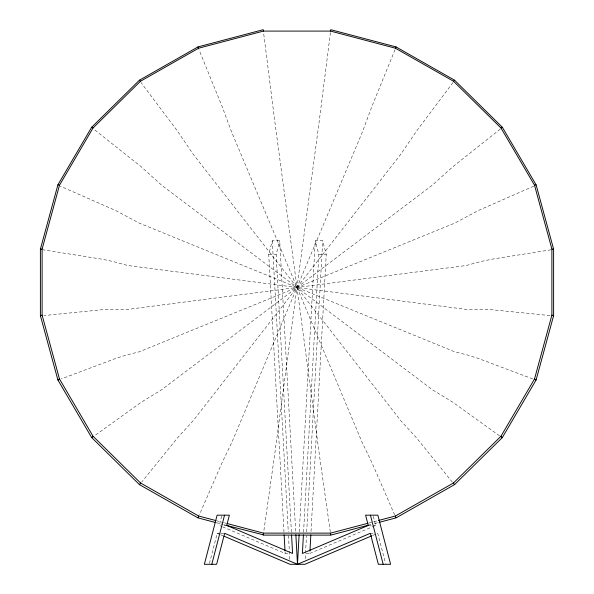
<?xml version="1.0" encoding="UTF-8"?>
<svg xmlns="http://www.w3.org/2000/svg" width="594" height="594" viewBox="0 0 594 594"><rect width="100%" height="100%" fill="white"/><g stroke="black" fill="none" stroke-linecap="round" stroke-linejoin="round"><path stroke-width="0.45" stroke-dasharray="2.97 2.23" d="M299.265 531.949L315.258 240.77L322.683 240.77L326.24 254.47L310.981 532.157M303.564 532.157L318.815 254.47L315.258 240.77M305.212 558.754L305.464 554.135M305.516 553.207L306.482 535.647M306.682 531.949L322.683 240.77M306.103 553.452L309.816 553.452L309.912 551.596M330.435 32.596L319.275 120.842L274.725 454.083L263.699 531.89M283.991 532.157L268.733 254.47L272.29 240.77L279.715 240.77L295.708 531.949M291.409 532.157L276.151 254.47L279.715 240.77M209.422 563.416L217.241 533.308L220.025 533.308M221.725 516.03L219.29 525.415L221.822 526.492M395.04 49.644L372.104 105.932L362.303 132.195L231.697 442.73L221.896 463.053L199.354 514.909M452.955 82.573L416.476 131.155L400.883 154.136L193.117 420.797L177.524 437.83L141.654 482.135M500.245 129.143L452.702 166.832L432.387 185.157L161.613 389.775L141.298 402.153L94.52 435.766M533.679 186.182L478.319 210.528L454.662 223.151L139.338 351.774L125.75 355.219L115.682 358.457L61.212 378.942M309.816 553.452L375.683 525.415L373.24 516.03M372.646 535.469L377.725 533.308L385.543 563.416M368.74 523.047L377.621 520.7M369.223 524.962L371.012 524.495M374.591 523.552L379.061 522.371M550.972 249.799L491.58 259.266L480.776 261.538L466.193 265.525L127.807 309.4L113.224 309.192L102.42 309.719L43.941 315.57M268.733 254.47L276.151 254.47M318.815 254.47L326.24 254.47M223.931 525.415L226.715 525.415M368.258 525.415L375.683 525.415M220.953 533.308L224.666 533.308M370.307 533.308L373.091 533.308M222.668 526.856L285.157 553.452L289.798 553.452M550.059 315.57L491.58 309.719L480.776 309.192L466.193 309.4L127.807 265.525L113.224 261.538L102.42 259.266L43.028 249.799M216.379 520.7L223.485 522.579M224.369 522.817L226.143 523.284M215.837 522.609L222.988 524.495M223.879 524.732L225.668 525.2M532.788 378.942L478.319 358.457L468.25 355.219L454.662 351.774L139.338 223.151L115.682 210.528L60.321 186.182M217.241 533.308L219.78 534.385M220.626 534.749L223.173 535.825M499.48 435.766L452.702 402.153L432.387 389.775L161.613 185.157L141.298 166.832L93.755 129.143M452.346 482.135L416.476 437.83L400.883 420.797L193.117 154.136L177.524 131.155L141.045 82.573M394.646 514.909L372.104 463.053L362.303 442.73L231.697 132.195L221.896 105.932L198.96 49.644M330.301 531.89L319.275 454.083L274.725 120.842L263.565 32.596M272.29 240.77L288.283 531.949M288.491 535.647L289.813 559.682M285.053 551.596L285.157 553.452"/><path stroke-width="0.89" d="M299.109 534.719L297.483 564.3L224.666 533.308L216.617 564.3L204.366 564.3L217.122 515.176L229.373 515.176L226.715 525.415L292.582 553.452L291.565 534.934M303.408 534.934L302.391 553.452L368.258 525.415L365.6 515.176L377.851 515.176L390.6 564.3L378.356 564.3L370.307 533.308L297.483 564.3L295.864 534.719M309.964 550.675L310.833 534.934M227.034 523.514L263.446 533.122L263.216 535.112L330.784 535.112L368.332 525.2M215.488 520.47L198.619 516.015L140.496 482.967L93.035 436.234L59.482 378.994L42.115 315.154L42.115 249.057L59.482 185.217L93.035 127.977L140.496 81.244L198.619 48.196L263.446 31.088L330.554 31.088L330.784 29.7L396.042 46.919L454.559 80.19L502.331 127.242L536.115 184.868L553.601 249.138L553.601 315.674L536.115 379.945L502.331 437.57L454.559 484.615L396.042 517.886L379.061 522.371M263.283 534.823L226.566 525.438M211.791 564.3L224.539 515.176M263.446 31.088L263.216 29.7L197.958 46.919L139.442 80.19L91.669 127.242L57.885 184.868L40.399 249.138L40.399 315.674L57.885 379.945L91.669 437.57L139.442 484.615L197.958 517.886L214.939 522.371M378.512 520.47L395.381 516.015L453.504 482.967L500.965 436.234L534.518 378.994L551.885 315.154L551.885 249.057L534.518 185.217L500.965 127.977L453.504 81.244L395.381 48.196L330.554 31.088M198.619 516.015L198.151 517.634M395.381 48.196L396.042 46.919M140.496 482.967L139.753 484.437M453.504 81.244L454.559 80.19M93.035 436.234L91.669 437.57L92.07 437.474M500.965 127.977L502.331 127.242M553.103 249.413L553.601 249.138L551.885 249.057M59.482 378.994L57.885 379.945L58.353 379.967M371.799 535.825L304.908 564.3L290.065 564.3L224.02 536.189M534.518 185.217L536.115 184.868M553.103 315.822L553.601 315.674L551.885 315.154M263.446 533.122L330.554 533.122L367.857 523.284M42.115 315.154L40.399 315.674L40.897 315.822M57.885 184.868L59.482 185.217M535.647 379.967L536.115 379.945L534.518 378.994M42.115 249.057L40.399 249.138L40.897 249.413M91.669 127.242L93.035 127.977M501.93 437.474L502.331 437.57L500.965 436.234M139.442 80.19L140.496 81.244M454.247 484.437L453.504 482.967M197.958 46.919L198.619 48.196M395.849 517.634L395.381 516.015M370.426 515.176L383.182 564.3M330.717 534.823L330.554 533.122M284.14 534.934L285.001 550.675"/></g></svg>
